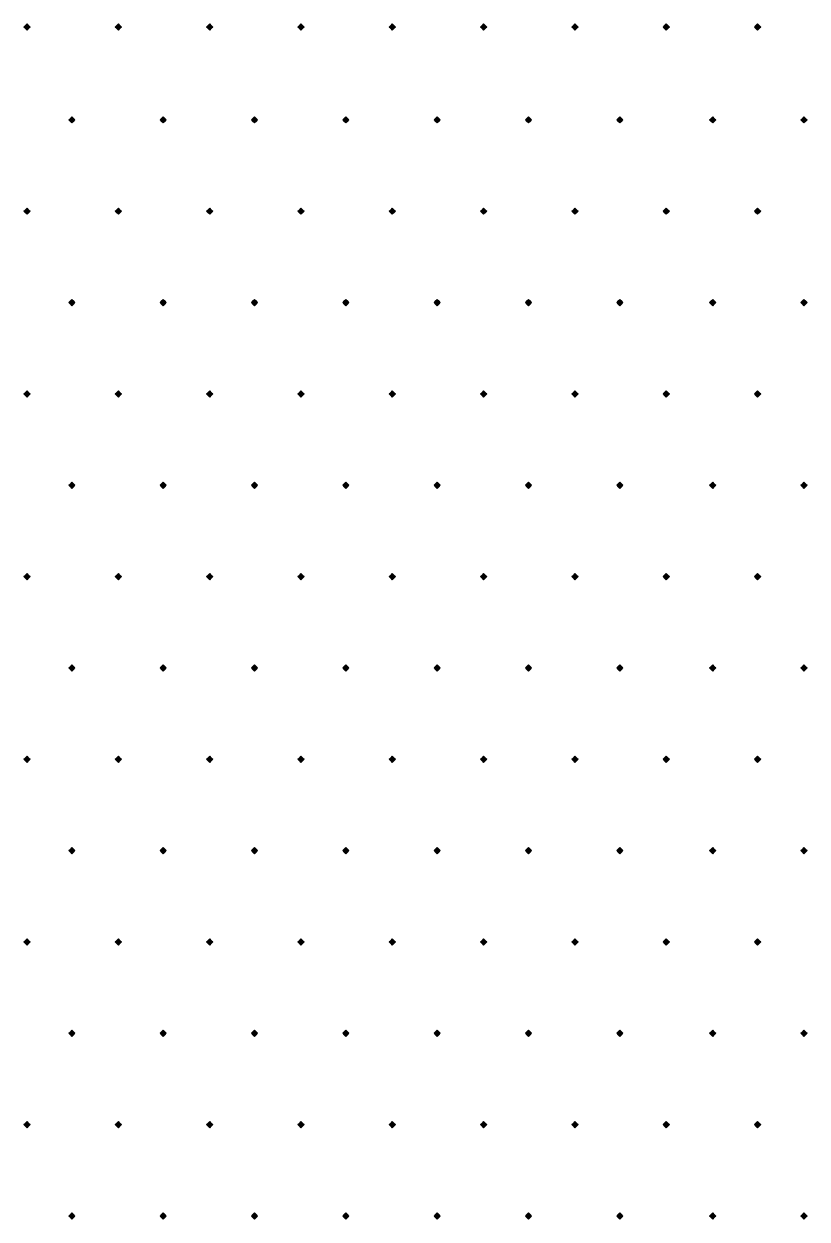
# Model space of a CAD drawing. Header units: millimetres. Extents: x 0 to 420, y 0 to 297.
# Drawn here: x 44.89 to 55.6, y 78.7 to 95.04 of the extents above; entities that cross this region are included whole.
import ezdxf

# ---------------------------------------------------------------- set-up
doc = ezdxf.new("R2010")
doc.units = ezdxf.units.MM

msp = doc.modelspace()

# ---------------------------------------------------------------- hatches: boundary and pattern name
for points in [[(44.937, 95.038), (44.916, 95.017), (44.895, 94.996), (44.916, 94.975), (44.937, 94.954), (44.958, 94.975), (44.979, 94.996), (44.958, 95.017), (44.937, 95.038)], [(46.186, 95.038), (46.164, 95.017), (46.143, 94.996), (46.164, 94.975), (46.186, 94.954), (46.207, 94.975), (46.228, 94.996), (46.207, 95.017), (46.186, 95.038)], [(47.435, 95.038), (47.413, 95.017), (47.392, 94.996), (47.413, 94.975), (47.435, 94.954), (47.456, 94.975), (47.477, 94.996), (47.456, 95.017), (47.435, 95.038)], [(48.683, 95.038), (48.662, 95.017), (48.641, 94.996), (48.662, 94.975), (48.683, 94.954), (48.705, 94.975), (48.726, 94.996), (48.705, 95.017), (48.683, 95.038)], [(49.932, 95.038), (49.911, 95.017), (49.89, 94.996), (49.911, 94.975), (49.932, 94.954), (49.953, 94.975), (49.975, 94.996), (49.953, 95.017), (49.932, 95.038)], [(51.181, 95.038), (51.16, 95.017), (51.139, 94.996), (51.16, 94.975), (51.181, 94.954), (51.202, 94.975), (51.223, 94.996), (51.202, 95.017), (51.181, 95.038)], [(52.43, 95.038), (52.409, 95.017), (52.387, 94.996), (52.409, 94.975), (52.43, 94.954), (52.451, 94.975), (52.472, 94.996), (52.451, 95.017), (52.43, 95.038)], [(53.679, 95.038), (53.657, 95.017), (53.636, 94.996), (53.657, 94.975), (53.679, 94.954), (53.7, 94.975), (53.721, 94.996), (53.7, 95.017), (53.679, 95.038)], [(54.928, 95.038), (54.906, 95.017), (54.885, 94.996), (54.906, 94.975), (54.928, 94.954), (54.949, 94.975), (54.97, 94.996), (54.949, 95.017), (54.928, 95.038)], [(45.551, 93.768), (45.53, 93.747), (45.508, 93.726), (45.53, 93.705), (45.551, 93.684), (45.572, 93.705), (45.593, 93.726), (45.572, 93.747), (45.551, 93.768)], [(46.8, 93.768), (46.778, 93.747), (46.757, 93.726), (46.778, 93.705), (46.8, 93.684), (46.821, 93.705), (46.842, 93.726), (46.821, 93.747), (46.8, 93.768)], [(48.048, 93.768), (48.027, 93.747), (48.006, 93.726), (48.027, 93.705), (48.048, 93.684), (48.07, 93.705), (48.091, 93.726), (48.07, 93.747), (48.048, 93.768)], [(49.297, 93.768), (49.276, 93.747), (49.255, 93.726), (49.276, 93.705), (49.297, 93.684), (49.318, 93.705), (49.339, 93.726), (49.318, 93.747), (49.297, 93.768)], [(50.546, 93.768), (50.525, 93.747), (50.504, 93.726), (50.525, 93.705), (50.546, 93.684), (50.567, 93.705), (50.588, 93.726), (50.567, 93.747), (50.546, 93.768)], [(51.795, 93.768), (51.774, 93.747), (51.753, 93.726), (51.774, 93.705), (51.795, 93.684), (51.816, 93.705), (51.837, 93.726), (51.816, 93.747), (51.795, 93.768)], [(53.044, 93.768), (53.023, 93.747), (53.001, 93.726), (53.023, 93.705), (53.044, 93.684), (53.065, 93.705), (53.086, 93.726), (53.065, 93.747), (53.044, 93.768)], [(54.314, 93.768), (54.293, 93.747), (54.271, 93.726), (54.293, 93.705), (54.314, 93.684), (54.335, 93.705), (54.356, 93.726), (54.335, 93.747), (54.314, 93.768)], [(55.562, 93.768), (55.541, 93.747), (55.52, 93.726), (55.541, 93.705), (55.562, 93.684), (55.584, 93.705), (55.605, 93.726), (55.584, 93.747), (55.562, 93.768)], [(44.937, 92.52), (44.916, 92.498), (44.895, 92.477), (44.916, 92.456), (44.937, 92.435), (44.958, 92.456), (44.979, 92.477), (44.958, 92.498), (44.937, 92.52)], [(46.186, 92.52), (46.164, 92.498), (46.143, 92.477), (46.164, 92.456), (46.186, 92.435), (46.207, 92.456), (46.228, 92.477), (46.207, 92.498), (46.186, 92.52)], [(47.435, 92.52), (47.413, 92.498), (47.392, 92.477), (47.413, 92.456), (47.435, 92.435), (47.456, 92.456), (47.477, 92.477), (47.456, 92.498), (47.435, 92.52)], [(48.683, 92.52), (48.662, 92.498), (48.641, 92.477), (48.662, 92.456), (48.683, 92.435), (48.705, 92.456), (48.726, 92.477), (48.705, 92.498), (48.683, 92.52)], [(49.932, 92.52), (49.911, 92.498), (49.89, 92.477), (49.911, 92.456), (49.932, 92.435), (49.953, 92.456), (49.975, 92.477), (49.953, 92.498), (49.932, 92.52)], [(51.181, 92.52), (51.16, 92.498), (51.139, 92.477), (51.16, 92.456), (51.181, 92.435), (51.202, 92.456), (51.223, 92.477), (51.202, 92.498), (51.181, 92.52)], [(52.43, 92.52), (52.409, 92.498), (52.387, 92.477), (52.409, 92.456), (52.43, 92.435), (52.451, 92.456), (52.472, 92.477), (52.451, 92.498), (52.43, 92.52)], [(53.679, 92.52), (53.657, 92.498), (53.636, 92.477), (53.657, 92.456), (53.679, 92.435), (53.7, 92.456), (53.721, 92.477), (53.7, 92.498), (53.679, 92.52)], [(54.928, 92.52), (54.906, 92.498), (54.885, 92.477), (54.906, 92.456), (54.928, 92.435), (54.949, 92.456), (54.97, 92.477), (54.949, 92.498), (54.928, 92.52)], [(45.551, 91.271), (45.53, 91.25), (45.508, 91.228), (45.53, 91.207), (45.551, 91.186), (45.572, 91.207), (45.593, 91.228), (45.572, 91.25), (45.551, 91.271)], [(46.8, 91.271), (46.778, 91.25), (46.757, 91.228), (46.778, 91.207), (46.8, 91.186), (46.821, 91.207), (46.842, 91.228), (46.821, 91.25), (46.8, 91.271)], [(48.048, 91.271), (48.027, 91.25), (48.006, 91.228), (48.027, 91.207), (48.048, 91.186), (48.07, 91.207), (48.091, 91.228), (48.07, 91.25), (48.048, 91.271)], [(49.297, 91.271), (49.276, 91.25), (49.255, 91.228), (49.276, 91.207), (49.297, 91.186), (49.318, 91.207), (49.339, 91.228), (49.318, 91.25), (49.297, 91.271)], [(50.546, 91.271), (50.525, 91.25), (50.504, 91.228), (50.525, 91.207), (50.546, 91.186), (50.567, 91.207), (50.588, 91.228), (50.567, 91.25), (50.546, 91.271)], [(51.795, 91.271), (51.774, 91.25), (51.753, 91.228), (51.774, 91.207), (51.795, 91.186), (51.816, 91.207), (51.837, 91.228), (51.816, 91.25), (51.795, 91.271)], [(53.044, 91.271), (53.023, 91.25), (53.001, 91.228), (53.023, 91.207), (53.044, 91.186), (53.065, 91.207), (53.086, 91.228), (53.065, 91.25), (53.044, 91.271)], [(54.314, 91.271), (54.293, 91.25), (54.271, 91.228), (54.293, 91.207), (54.314, 91.186), (54.335, 91.207), (54.356, 91.228), (54.335, 91.25), (54.314, 91.271)], [(55.562, 91.271), (55.541, 91.25), (55.52, 91.228), (55.541, 91.207), (55.562, 91.186), (55.584, 91.207), (55.605, 91.228), (55.584, 91.25), (55.562, 91.271)], [(44.937, 90.022), (44.916, 90.001), (44.895, 89.979), (44.916, 89.958), (44.937, 89.937), (44.958, 89.958), (44.979, 89.979), (44.958, 90.001), (44.937, 90.022)], [(46.186, 90.022), (46.164, 90.001), (46.143, 89.979), (46.164, 89.958), (46.186, 89.937), (46.207, 89.958), (46.228, 89.979), (46.207, 90.001), (46.186, 90.022)], [(47.435, 90.022), (47.413, 90.001), (47.392, 89.979), (47.413, 89.958), (47.435, 89.937), (47.456, 89.958), (47.477, 89.979), (47.456, 90.001), (47.435, 90.022)], [(48.683, 90.022), (48.662, 90.001), (48.641, 89.979), (48.662, 89.958), (48.683, 89.937), (48.705, 89.958), (48.726, 89.979), (48.705, 90.001), (48.683, 90.022)], [(49.932, 90.022), (49.911, 90.001), (49.89, 89.979), (49.911, 89.958), (49.932, 89.937), (49.953, 89.958), (49.975, 89.979), (49.953, 90.001), (49.932, 90.022)], [(51.181, 90.022), (51.16, 90.001), (51.139, 89.979), (51.16, 89.958), (51.181, 89.937), (51.202, 89.958), (51.223, 89.979), (51.202, 90.001), (51.181, 90.022)], [(52.43, 90.022), (52.409, 90.001), (52.387, 89.979), (52.409, 89.958), (52.43, 89.937), (52.451, 89.958), (52.472, 89.979), (52.451, 90.001), (52.43, 90.022)], [(53.679, 90.022), (53.657, 90.001), (53.636, 89.979), (53.657, 89.958), (53.679, 89.937), (53.7, 89.958), (53.721, 89.979), (53.7, 90.001), (53.679, 90.022)], [(54.928, 90.022), (54.906, 90.001), (54.885, 89.979), (54.906, 89.958), (54.928, 89.937), (54.949, 89.958), (54.97, 89.979), (54.949, 90.001), (54.928, 90.022)], [(45.551, 88.773), (45.53, 88.752), (45.508, 88.731), (45.53, 88.709), (45.551, 88.688), (45.572, 88.709), (45.593, 88.731), (45.572, 88.752), (45.551, 88.773)], [(46.8, 88.773), (46.778, 88.752), (46.757, 88.731), (46.778, 88.709), (46.8, 88.688), (46.821, 88.709), (46.842, 88.731), (46.821, 88.752), (46.8, 88.773)], [(48.048, 88.773), (48.027, 88.752), (48.006, 88.731), (48.027, 88.709), (48.048, 88.688), (48.07, 88.709), (48.091, 88.731), (48.07, 88.752), (48.048, 88.773)], [(49.297, 88.773), (49.276, 88.752), (49.255, 88.731), (49.276, 88.709), (49.297, 88.688), (49.318, 88.709), (49.339, 88.731), (49.318, 88.752), (49.297, 88.773)], [(50.546, 88.773), (50.525, 88.752), (50.504, 88.731), (50.525, 88.709), (50.546, 88.688), (50.567, 88.709), (50.588, 88.731), (50.567, 88.752), (50.546, 88.773)], [(51.795, 88.773), (51.774, 88.752), (51.753, 88.731), (51.774, 88.709), (51.795, 88.688), (51.816, 88.709), (51.837, 88.731), (51.816, 88.752), (51.795, 88.773)], [(53.044, 88.773), (53.023, 88.752), (53.001, 88.731), (53.023, 88.709), (53.044, 88.688), (53.065, 88.709), (53.086, 88.731), (53.065, 88.752), (53.044, 88.773)], [(54.314, 88.773), (54.293, 88.752), (54.271, 88.731), (54.293, 88.709), (54.314, 88.688), (54.335, 88.709), (54.356, 88.731), (54.335, 88.752), (54.314, 88.773)], [(55.562, 88.773), (55.541, 88.752), (55.52, 88.731), (55.541, 88.709), (55.562, 88.688), (55.584, 88.709), (55.605, 88.731), (55.584, 88.752), (55.562, 88.773)], [(44.937, 87.524), (44.916, 87.503), (44.895, 87.482), (44.916, 87.461), (44.937, 87.439), (44.958, 87.461), (44.979, 87.482), (44.958, 87.503), (44.937, 87.524)], [(46.186, 87.524), (46.164, 87.503), (46.143, 87.482), (46.164, 87.461), (46.186, 87.439), (46.207, 87.461), (46.228, 87.482), (46.207, 87.503), (46.186, 87.524)], [(47.435, 87.524), (47.413, 87.503), (47.392, 87.482), (47.413, 87.461), (47.435, 87.439), (47.456, 87.461), (47.477, 87.482), (47.456, 87.503), (47.435, 87.524)], [(48.683, 87.524), (48.662, 87.503), (48.641, 87.482), (48.662, 87.461), (48.683, 87.439), (48.705, 87.461), (48.726, 87.482), (48.705, 87.503), (48.683, 87.524)], [(49.932, 87.524), (49.911, 87.503), (49.89, 87.482), (49.911, 87.461), (49.932, 87.439), (49.953, 87.461), (49.975, 87.482), (49.953, 87.503), (49.932, 87.524)], [(51.181, 87.524), (51.16, 87.503), (51.139, 87.482), (51.16, 87.461), (51.181, 87.439), (51.202, 87.461), (51.223, 87.482), (51.202, 87.503), (51.181, 87.524)], [(52.43, 87.524), (52.409, 87.503), (52.387, 87.482), (52.409, 87.461), (52.43, 87.439), (52.451, 87.461), (52.472, 87.482), (52.451, 87.503), (52.43, 87.524)], [(53.679, 87.524), (53.657, 87.503), (53.636, 87.482), (53.657, 87.461), (53.679, 87.439), (53.7, 87.461), (53.721, 87.482), (53.7, 87.503), (53.679, 87.524)], [(54.928, 87.524), (54.906, 87.503), (54.885, 87.482), (54.906, 87.461), (54.928, 87.439), (54.949, 87.461), (54.97, 87.482), (54.949, 87.503), (54.928, 87.524)], [(45.551, 86.275), (45.53, 86.254), (45.508, 86.233), (45.53, 86.212), (45.551, 86.191), (45.572, 86.212), (45.593, 86.233), (45.572, 86.254), (45.551, 86.275)], [(46.8, 86.275), (46.778, 86.254), (46.757, 86.233), (46.778, 86.212), (46.8, 86.191), (46.821, 86.212), (46.842, 86.233), (46.821, 86.254), (46.8, 86.275)], [(48.048, 86.275), (48.027, 86.254), (48.006, 86.233), (48.027, 86.212), (48.048, 86.191), (48.07, 86.212), (48.091, 86.233), (48.07, 86.254), (48.048, 86.275)], [(49.297, 86.275), (49.276, 86.254), (49.255, 86.233), (49.276, 86.212), (49.297, 86.191), (49.318, 86.212), (49.339, 86.233), (49.318, 86.254), (49.297, 86.275)], [(50.546, 86.275), (50.525, 86.254), (50.504, 86.233), (50.525, 86.212), (50.546, 86.191), (50.567, 86.212), (50.588, 86.233), (50.567, 86.254), (50.546, 86.275)], [(51.795, 86.275), (51.774, 86.254), (51.753, 86.233), (51.774, 86.212), (51.795, 86.191), (51.816, 86.212), (51.837, 86.233), (51.816, 86.254), (51.795, 86.275)], [(53.044, 86.275), (53.023, 86.254), (53.001, 86.233), (53.023, 86.212), (53.044, 86.191), (53.065, 86.212), (53.086, 86.233), (53.065, 86.254), (53.044, 86.275)], [(54.314, 86.275), (54.293, 86.254), (54.271, 86.233), (54.293, 86.212), (54.314, 86.191), (54.335, 86.212), (54.356, 86.233), (54.335, 86.254), (54.314, 86.275)], [(55.562, 86.275), (55.541, 86.254), (55.52, 86.233), (55.541, 86.212), (55.562, 86.191), (55.584, 86.212), (55.605, 86.233), (55.584, 86.254), (55.562, 86.275)], [(44.937, 85.027), (44.916, 85.005), (44.895, 84.984), (44.916, 84.963), (44.937, 84.942), (44.958, 84.963), (44.979, 84.984), (44.958, 85.005), (44.937, 85.027)], [(46.186, 85.027), (46.164, 85.005), (46.143, 84.984), (46.164, 84.963), (46.186, 84.942), (46.207, 84.963), (46.228, 84.984), (46.207, 85.005), (46.186, 85.027)], [(47.435, 85.027), (47.413, 85.005), (47.392, 84.984), (47.413, 84.963), (47.435, 84.942), (47.456, 84.963), (47.477, 84.984), (47.456, 85.005), (47.435, 85.027)], [(48.683, 85.027), (48.662, 85.005), (48.641, 84.984), (48.662, 84.963), (48.683, 84.942), (48.705, 84.963), (48.726, 84.984), (48.705, 85.005), (48.683, 85.027)], [(49.932, 85.027), (49.911, 85.005), (49.89, 84.984), (49.911, 84.963), (49.932, 84.942), (49.953, 84.963), (49.975, 84.984), (49.953, 85.005), (49.932, 85.027)], [(51.181, 85.027), (51.16, 85.005), (51.139, 84.984), (51.16, 84.963), (51.181, 84.942), (51.202, 84.963), (51.223, 84.984), (51.202, 85.005), (51.181, 85.027)], [(52.43, 85.027), (52.409, 85.005), (52.387, 84.984), (52.409, 84.963), (52.43, 84.942), (52.451, 84.963), (52.472, 84.984), (52.451, 85.005), (52.43, 85.027)], [(53.679, 85.027), (53.657, 85.005), (53.636, 84.984), (53.657, 84.963), (53.679, 84.942), (53.7, 84.963), (53.721, 84.984), (53.7, 85.005), (53.679, 85.027)], [(54.928, 85.027), (54.906, 85.005), (54.885, 84.984), (54.906, 84.963), (54.928, 84.942), (54.949, 84.963), (54.97, 84.984), (54.949, 85.005), (54.928, 85.027)], [(45.551, 83.778), (45.53, 83.756), (45.508, 83.735), (45.53, 83.714), (45.551, 83.693), (45.572, 83.714), (45.593, 83.735), (45.572, 83.756), (45.551, 83.778)], [(46.8, 83.778), (46.778, 83.756), (46.757, 83.735), (46.778, 83.714), (46.8, 83.693), (46.821, 83.714), (46.842, 83.735), (46.821, 83.756), (46.8, 83.778)], [(48.048, 83.778), (48.027, 83.756), (48.006, 83.735), (48.027, 83.714), (48.048, 83.693), (48.07, 83.714), (48.091, 83.735), (48.07, 83.756), (48.048, 83.778)], [(49.297, 83.778), (49.276, 83.756), (49.255, 83.735), (49.276, 83.714), (49.297, 83.693), (49.318, 83.714), (49.339, 83.735), (49.318, 83.756), (49.297, 83.778)], [(50.546, 83.778), (50.525, 83.756), (50.504, 83.735), (50.525, 83.714), (50.546, 83.693), (50.567, 83.714), (50.588, 83.735), (50.567, 83.756), (50.546, 83.778)], [(51.795, 83.778), (51.774, 83.756), (51.753, 83.735), (51.774, 83.714), (51.795, 83.693), (51.816, 83.714), (51.837, 83.735), (51.816, 83.756), (51.795, 83.778)], [(53.044, 83.778), (53.023, 83.756), (53.001, 83.735), (53.023, 83.714), (53.044, 83.693), (53.065, 83.714), (53.086, 83.735), (53.065, 83.756), (53.044, 83.778)], [(54.314, 83.778), (54.293, 83.756), (54.271, 83.735), (54.293, 83.714), (54.314, 83.693), (54.335, 83.714), (54.356, 83.735), (54.335, 83.756), (54.314, 83.778)], [(55.562, 83.778), (55.541, 83.756), (55.52, 83.735), (55.541, 83.714), (55.562, 83.693), (55.584, 83.714), (55.605, 83.735), (55.584, 83.756), (55.562, 83.778)], [(44.937, 82.529), (44.916, 82.508), (44.895, 82.487), (44.916, 82.465), (44.937, 82.444), (44.958, 82.465), (44.979, 82.487), (44.958, 82.508), (44.937, 82.529)], [(46.186, 82.529), (46.164, 82.508), (46.143, 82.487), (46.164, 82.465), (46.186, 82.444), (46.207, 82.465), (46.228, 82.487), (46.207, 82.508), (46.186, 82.529)], [(47.435, 82.529), (47.413, 82.508), (47.392, 82.487), (47.413, 82.465), (47.435, 82.444), (47.456, 82.465), (47.477, 82.487), (47.456, 82.508), (47.435, 82.529)], [(48.683, 82.529), (48.662, 82.508), (48.641, 82.487), (48.662, 82.465), (48.683, 82.444), (48.705, 82.465), (48.726, 82.487), (48.705, 82.508), (48.683, 82.529)], [(49.932, 82.529), (49.911, 82.508), (49.89, 82.487), (49.911, 82.465), (49.932, 82.444), (49.953, 82.465), (49.975, 82.487), (49.953, 82.508), (49.932, 82.529)], [(51.181, 82.529), (51.16, 82.508), (51.139, 82.487), (51.16, 82.465), (51.181, 82.444), (51.202, 82.465), (51.223, 82.487), (51.202, 82.508), (51.181, 82.529)], [(52.43, 82.529), (52.409, 82.508), (52.387, 82.487), (52.409, 82.465), (52.43, 82.444), (52.451, 82.465), (52.472, 82.487), (52.451, 82.508), (52.43, 82.529)], [(53.679, 82.529), (53.657, 82.508), (53.636, 82.487), (53.657, 82.465), (53.679, 82.444), (53.7, 82.465), (53.721, 82.487), (53.7, 82.508), (53.679, 82.529)], [(54.928, 82.529), (54.906, 82.508), (54.885, 82.487), (54.906, 82.465), (54.928, 82.444), (54.949, 82.465), (54.97, 82.487), (54.949, 82.508), (54.928, 82.529)], [(45.551, 81.28), (45.53, 81.259), (45.508, 81.238), (45.53, 81.216), (45.551, 81.195), (45.572, 81.216), (45.593, 81.238), (45.572, 81.259), (45.551, 81.28)], [(46.8, 81.28), (46.778, 81.259), (46.757, 81.238), (46.778, 81.216), (46.8, 81.195), (46.821, 81.216), (46.842, 81.238), (46.821, 81.259), (46.8, 81.28)], [(48.048, 81.28), (48.027, 81.259), (48.006, 81.238), (48.027, 81.216), (48.048, 81.195), (48.07, 81.216), (48.091, 81.238), (48.07, 81.259), (48.048, 81.28)], [(49.297, 81.28), (49.276, 81.259), (49.255, 81.238), (49.276, 81.216), (49.297, 81.195), (49.318, 81.216), (49.339, 81.238), (49.318, 81.259), (49.297, 81.28)], [(50.546, 81.28), (50.525, 81.259), (50.504, 81.238), (50.525, 81.216), (50.546, 81.195), (50.567, 81.216), (50.588, 81.238), (50.567, 81.259), (50.546, 81.28)], [(51.795, 81.28), (51.774, 81.259), (51.753, 81.238), (51.774, 81.216), (51.795, 81.195), (51.816, 81.216), (51.837, 81.238), (51.816, 81.259), (51.795, 81.28)], [(53.044, 81.28), (53.023, 81.259), (53.001, 81.238), (53.023, 81.216), (53.044, 81.195), (53.065, 81.216), (53.086, 81.238), (53.065, 81.259), (53.044, 81.28)], [(54.314, 81.28), (54.293, 81.259), (54.271, 81.238), (54.293, 81.216), (54.314, 81.195), (54.335, 81.216), (54.356, 81.238), (54.335, 81.259), (54.314, 81.28)], [(55.562, 81.28), (55.541, 81.259), (55.52, 81.238), (55.541, 81.216), (55.562, 81.195), (55.584, 81.216), (55.605, 81.238), (55.584, 81.259), (55.562, 81.28)], [(44.937, 80.031), (44.916, 80.01), (44.895, 79.989), (44.916, 79.968), (44.937, 79.946), (44.958, 79.968), (44.979, 79.989), (44.958, 80.01), (44.937, 80.031)], [(46.186, 80.031), (46.164, 80.01), (46.143, 79.989), (46.164, 79.968), (46.186, 79.946), (46.207, 79.968), (46.228, 79.989), (46.207, 80.01), (46.186, 80.031)], [(47.435, 80.031), (47.413, 80.01), (47.392, 79.989), (47.413, 79.968), (47.435, 79.946), (47.456, 79.968), (47.477, 79.989), (47.456, 80.01), (47.435, 80.031)], [(48.683, 80.031), (48.662, 80.01), (48.641, 79.989), (48.662, 79.968), (48.683, 79.946), (48.705, 79.968), (48.726, 79.989), (48.705, 80.01), (48.683, 80.031)], [(49.932, 80.031), (49.911, 80.01), (49.89, 79.989), (49.911, 79.968), (49.932, 79.946), (49.953, 79.968), (49.975, 79.989), (49.953, 80.01), (49.932, 80.031)], [(51.181, 80.031), (51.16, 80.01), (51.139, 79.989), (51.16, 79.968), (51.181, 79.946), (51.202, 79.968), (51.223, 79.989), (51.202, 80.01), (51.181, 80.031)], [(52.43, 80.031), (52.409, 80.01), (52.387, 79.989), (52.409, 79.968), (52.43, 79.946), (52.451, 79.968), (52.472, 79.989), (52.451, 80.01), (52.43, 80.031)], [(53.679, 80.031), (53.657, 80.01), (53.636, 79.989), (53.657, 79.968), (53.679, 79.946), (53.7, 79.968), (53.721, 79.989), (53.7, 80.01), (53.679, 80.031)], [(54.928, 80.031), (54.906, 80.01), (54.885, 79.989), (54.906, 79.968), (54.928, 79.946), (54.949, 79.968), (54.97, 79.989), (54.949, 80.01), (54.928, 80.031)], [(45.551, 78.782), (45.53, 78.761), (45.508, 78.74), (45.53, 78.719), (45.551, 78.698), (45.572, 78.719), (45.593, 78.74), (45.572, 78.761), (45.551, 78.782)], [(46.8, 78.782), (46.778, 78.761), (46.757, 78.74), (46.778, 78.719), (46.8, 78.698), (46.821, 78.719), (46.842, 78.74), (46.821, 78.761), (46.8, 78.782)], [(48.048, 78.782), (48.027, 78.761), (48.006, 78.74), (48.027, 78.719), (48.048, 78.698), (48.07, 78.719), (48.091, 78.74), (48.07, 78.761), (48.048, 78.782)], [(49.297, 78.782), (49.276, 78.761), (49.255, 78.74), (49.276, 78.719), (49.297, 78.698), (49.318, 78.719), (49.339, 78.74), (49.318, 78.761), (49.297, 78.782)], [(50.546, 78.782), (50.525, 78.761), (50.504, 78.74), (50.525, 78.719), (50.546, 78.698), (50.567, 78.719), (50.588, 78.74), (50.567, 78.761), (50.546, 78.782)], [(51.795, 78.782), (51.774, 78.761), (51.753, 78.74), (51.774, 78.719), (51.795, 78.698), (51.816, 78.719), (51.837, 78.74), (51.816, 78.761), (51.795, 78.782)], [(53.044, 78.782), (53.023, 78.761), (53.001, 78.74), (53.023, 78.719), (53.044, 78.698), (53.065, 78.719), (53.086, 78.74), (53.065, 78.761), (53.044, 78.782)], [(54.314, 78.782), (54.293, 78.761), (54.271, 78.74), (54.293, 78.719), (54.314, 78.698), (54.335, 78.719), (54.356, 78.74), (54.335, 78.761), (54.314, 78.782)], [(55.562, 78.782), (55.541, 78.761), (55.52, 78.74), (55.541, 78.719), (55.562, 78.698), (55.584, 78.719), (55.605, 78.74), (55.584, 78.761), (55.562, 78.782)]]:
    msp.add_hatch(color=7).paths.add_polyline_path(points)

# ---------------------------------------------------------------- linework, layer by layer
at = {"lineweight": 0}
for points in [[(44.937, 95.038), (44.916, 95.017), (44.895, 94.996), (44.916, 94.975), (44.937, 94.954), (44.958, 94.975), (44.979, 94.996), (44.958, 95.017)], [(46.186, 95.038), (46.164, 95.017), (46.143, 94.996), (46.164, 94.975), (46.186, 94.954), (46.207, 94.975), (46.228, 94.996), (46.207, 95.017)], [(47.435, 95.038), (47.413, 95.017), (47.392, 94.996), (47.413, 94.975), (47.435, 94.954), (47.456, 94.975), (47.477, 94.996), (47.456, 95.017)], [(48.683, 95.038), (48.662, 95.017), (48.641, 94.996), (48.662, 94.975), (48.683, 94.954), (48.705, 94.975), (48.726, 94.996), (48.705, 95.017)], [(49.932, 95.038), (49.911, 95.017), (49.89, 94.996), (49.911, 94.975), (49.932, 94.954), (49.953, 94.975), (49.975, 94.996), (49.953, 95.017)], [(51.181, 95.038), (51.16, 95.017), (51.139, 94.996), (51.16, 94.975), (51.181, 94.954), (51.202, 94.975), (51.223, 94.996), (51.202, 95.017)], [(52.43, 95.038), (52.409, 95.017), (52.387, 94.996), (52.409, 94.975), (52.43, 94.954), (52.451, 94.975), (52.472, 94.996), (52.451, 95.017)], [(53.679, 95.038), (53.657, 95.017), (53.636, 94.996), (53.657, 94.975), (53.679, 94.954), (53.7, 94.975), (53.721, 94.996), (53.7, 95.017)], [(54.928, 95.038), (54.906, 95.017), (54.885, 94.996), (54.906, 94.975), (54.928, 94.954), (54.949, 94.975), (54.97, 94.996), (54.949, 95.017)], [(45.551, 93.768), (45.53, 93.747), (45.508, 93.726), (45.53, 93.705), (45.551, 93.684), (45.572, 93.705), (45.593, 93.726), (45.572, 93.747)], [(46.8, 93.768), (46.778, 93.747), (46.757, 93.726), (46.778, 93.705), (46.8, 93.684), (46.821, 93.705), (46.842, 93.726), (46.821, 93.747)], [(48.048, 93.768), (48.027, 93.747), (48.006, 93.726), (48.027, 93.705), (48.048, 93.684), (48.07, 93.705), (48.091, 93.726), (48.07, 93.747)], [(49.297, 93.768), (49.276, 93.747), (49.255, 93.726), (49.276, 93.705), (49.297, 93.684), (49.318, 93.705), (49.339, 93.726), (49.318, 93.747)], [(50.546, 93.768), (50.525, 93.747), (50.504, 93.726), (50.525, 93.705), (50.546, 93.684), (50.567, 93.705), (50.588, 93.726), (50.567, 93.747)], [(51.795, 93.768), (51.774, 93.747), (51.753, 93.726), (51.774, 93.705), (51.795, 93.684), (51.816, 93.705), (51.837, 93.726), (51.816, 93.747)], [(53.044, 93.768), (53.023, 93.747), (53.001, 93.726), (53.023, 93.705), (53.044, 93.684), (53.065, 93.705), (53.086, 93.726), (53.065, 93.747)], [(54.314, 93.768), (54.293, 93.747), (54.271, 93.726), (54.293, 93.705), (54.314, 93.684), (54.335, 93.705), (54.356, 93.726), (54.335, 93.747)], [(55.562, 93.768), (55.541, 93.747), (55.52, 93.726), (55.541, 93.705), (55.562, 93.684), (55.584, 93.705), (55.605, 93.726), (55.584, 93.747)], [(44.937, 92.52), (44.916, 92.498), (44.895, 92.477), (44.916, 92.456), (44.937, 92.435), (44.958, 92.456), (44.979, 92.477), (44.958, 92.498)], [(46.186, 92.52), (46.164, 92.498), (46.143, 92.477), (46.164, 92.456), (46.186, 92.435), (46.207, 92.456), (46.228, 92.477), (46.207, 92.498)], [(47.435, 92.52), (47.413, 92.498), (47.392, 92.477), (47.413, 92.456), (47.435, 92.435), (47.456, 92.456), (47.477, 92.477), (47.456, 92.498)], [(48.683, 92.52), (48.662, 92.498), (48.641, 92.477), (48.662, 92.456), (48.683, 92.435), (48.705, 92.456), (48.726, 92.477), (48.705, 92.498)], [(49.932, 92.52), (49.911, 92.498), (49.89, 92.477), (49.911, 92.456), (49.932, 92.435), (49.953, 92.456), (49.975, 92.477), (49.953, 92.498)], [(51.181, 92.52), (51.16, 92.498), (51.139, 92.477), (51.16, 92.456), (51.181, 92.435), (51.202, 92.456), (51.223, 92.477), (51.202, 92.498)], [(52.43, 92.52), (52.409, 92.498), (52.387, 92.477), (52.409, 92.456), (52.43, 92.435), (52.451, 92.456), (52.472, 92.477), (52.451, 92.498)], [(53.679, 92.52), (53.657, 92.498), (53.636, 92.477), (53.657, 92.456), (53.679, 92.435), (53.7, 92.456), (53.721, 92.477), (53.7, 92.498)], [(54.928, 92.52), (54.906, 92.498), (54.885, 92.477), (54.906, 92.456), (54.928, 92.435), (54.949, 92.456), (54.97, 92.477), (54.949, 92.498)], [(45.551, 91.271), (45.53, 91.25), (45.508, 91.228), (45.53, 91.207), (45.551, 91.186), (45.572, 91.207), (45.593, 91.228), (45.572, 91.25)], [(46.8, 91.271), (46.778, 91.25), (46.757, 91.228), (46.778, 91.207), (46.8, 91.186), (46.821, 91.207), (46.842, 91.228), (46.821, 91.25)], [(48.048, 91.271), (48.027, 91.25), (48.006, 91.228), (48.027, 91.207), (48.048, 91.186), (48.07, 91.207), (48.091, 91.228), (48.07, 91.25)], [(49.297, 91.271), (49.276, 91.25), (49.255, 91.228), (49.276, 91.207), (49.297, 91.186), (49.318, 91.207), (49.339, 91.228), (49.318, 91.25)], [(50.546, 91.271), (50.525, 91.25), (50.504, 91.228), (50.525, 91.207), (50.546, 91.186), (50.567, 91.207), (50.588, 91.228), (50.567, 91.25)], [(51.795, 91.271), (51.774, 91.25), (51.753, 91.228), (51.774, 91.207), (51.795, 91.186), (51.816, 91.207), (51.837, 91.228), (51.816, 91.25)], [(53.044, 91.271), (53.023, 91.25), (53.001, 91.228), (53.023, 91.207), (53.044, 91.186), (53.065, 91.207), (53.086, 91.228), (53.065, 91.25)], [(54.314, 91.271), (54.293, 91.25), (54.271, 91.228), (54.293, 91.207), (54.314, 91.186), (54.335, 91.207), (54.356, 91.228), (54.335, 91.25)], [(55.562, 91.271), (55.541, 91.25), (55.52, 91.228), (55.541, 91.207), (55.562, 91.186), (55.584, 91.207), (55.605, 91.228), (55.584, 91.25)], [(44.937, 90.022), (44.916, 90.001), (44.895, 89.979), (44.916, 89.958), (44.937, 89.937), (44.958, 89.958), (44.979, 89.979), (44.958, 90.001)], [(46.186, 90.022), (46.164, 90.001), (46.143, 89.979), (46.164, 89.958), (46.186, 89.937), (46.207, 89.958), (46.228, 89.979), (46.207, 90.001)], [(47.435, 90.022), (47.413, 90.001), (47.392, 89.979), (47.413, 89.958), (47.435, 89.937), (47.456, 89.958), (47.477, 89.979), (47.456, 90.001)], [(48.683, 90.022), (48.662, 90.001), (48.641, 89.979), (48.662, 89.958), (48.683, 89.937), (48.705, 89.958), (48.726, 89.979), (48.705, 90.001)], [(49.932, 90.022), (49.911, 90.001), (49.89, 89.979), (49.911, 89.958), (49.932, 89.937), (49.953, 89.958), (49.975, 89.979), (49.953, 90.001)], [(51.181, 90.022), (51.16, 90.001), (51.139, 89.979), (51.16, 89.958), (51.181, 89.937), (51.202, 89.958), (51.223, 89.979), (51.202, 90.001)], [(52.43, 90.022), (52.409, 90.001), (52.387, 89.979), (52.409, 89.958), (52.43, 89.937), (52.451, 89.958), (52.472, 89.979), (52.451, 90.001)], [(53.679, 90.022), (53.657, 90.001), (53.636, 89.979), (53.657, 89.958), (53.679, 89.937), (53.7, 89.958), (53.721, 89.979), (53.7, 90.001)], [(54.928, 90.022), (54.906, 90.001), (54.885, 89.979), (54.906, 89.958), (54.928, 89.937), (54.949, 89.958), (54.97, 89.979), (54.949, 90.001)], [(45.551, 88.773), (45.53, 88.752), (45.508, 88.731), (45.53, 88.709), (45.551, 88.688), (45.572, 88.709), (45.593, 88.731), (45.572, 88.752)], [(46.8, 88.773), (46.778, 88.752), (46.757, 88.731), (46.778, 88.709), (46.8, 88.688), (46.821, 88.709), (46.842, 88.731), (46.821, 88.752)], [(48.048, 88.773), (48.027, 88.752), (48.006, 88.731), (48.027, 88.709), (48.048, 88.688), (48.07, 88.709), (48.091, 88.731), (48.07, 88.752)], [(49.297, 88.773), (49.276, 88.752), (49.255, 88.731), (49.276, 88.709), (49.297, 88.688), (49.318, 88.709), (49.339, 88.731), (49.318, 88.752)], [(50.546, 88.773), (50.525, 88.752), (50.504, 88.731), (50.525, 88.709), (50.546, 88.688), (50.567, 88.709), (50.588, 88.731), (50.567, 88.752)], [(51.795, 88.773), (51.774, 88.752), (51.753, 88.731), (51.774, 88.709), (51.795, 88.688), (51.816, 88.709), (51.837, 88.731), (51.816, 88.752)], [(53.044, 88.773), (53.023, 88.752), (53.001, 88.731), (53.023, 88.709), (53.044, 88.688), (53.065, 88.709), (53.086, 88.731), (53.065, 88.752)], [(54.314, 88.773), (54.293, 88.752), (54.271, 88.731), (54.293, 88.709), (54.314, 88.688), (54.335, 88.709), (54.356, 88.731), (54.335, 88.752)], [(55.562, 88.773), (55.541, 88.752), (55.52, 88.731), (55.541, 88.709), (55.562, 88.688), (55.584, 88.709), (55.605, 88.731), (55.584, 88.752)], [(44.937, 87.524), (44.916, 87.503), (44.895, 87.482), (44.916, 87.461), (44.937, 87.439), (44.958, 87.461), (44.979, 87.482), (44.958, 87.503)], [(46.186, 87.524), (46.164, 87.503), (46.143, 87.482), (46.164, 87.461), (46.186, 87.439), (46.207, 87.461), (46.228, 87.482), (46.207, 87.503)], [(47.435, 87.524), (47.413, 87.503), (47.392, 87.482), (47.413, 87.461), (47.435, 87.439), (47.456, 87.461), (47.477, 87.482), (47.456, 87.503)], [(48.683, 87.524), (48.662, 87.503), (48.641, 87.482), (48.662, 87.461), (48.683, 87.439), (48.705, 87.461), (48.726, 87.482), (48.705, 87.503)], [(49.932, 87.524), (49.911, 87.503), (49.89, 87.482), (49.911, 87.461), (49.932, 87.439), (49.953, 87.461), (49.975, 87.482), (49.953, 87.503)], [(51.181, 87.524), (51.16, 87.503), (51.139, 87.482), (51.16, 87.461), (51.181, 87.439), (51.202, 87.461), (51.223, 87.482), (51.202, 87.503)], [(52.43, 87.524), (52.409, 87.503), (52.387, 87.482), (52.409, 87.461), (52.43, 87.439), (52.451, 87.461), (52.472, 87.482), (52.451, 87.503)], [(53.679, 87.524), (53.657, 87.503), (53.636, 87.482), (53.657, 87.461), (53.679, 87.439), (53.7, 87.461), (53.721, 87.482), (53.7, 87.503)], [(54.928, 87.524), (54.906, 87.503), (54.885, 87.482), (54.906, 87.461), (54.928, 87.439), (54.949, 87.461), (54.97, 87.482), (54.949, 87.503)], [(45.551, 86.275), (45.53, 86.254), (45.508, 86.233), (45.53, 86.212), (45.551, 86.191), (45.572, 86.212), (45.593, 86.233), (45.572, 86.254)], [(46.8, 86.275), (46.778, 86.254), (46.757, 86.233), (46.778, 86.212), (46.8, 86.191), (46.821, 86.212), (46.842, 86.233), (46.821, 86.254)], [(48.048, 86.275), (48.027, 86.254), (48.006, 86.233), (48.027, 86.212), (48.048, 86.191), (48.07, 86.212), (48.091, 86.233), (48.07, 86.254)], [(49.297, 86.275), (49.276, 86.254), (49.255, 86.233), (49.276, 86.212), (49.297, 86.191), (49.318, 86.212), (49.339, 86.233), (49.318, 86.254)], [(50.546, 86.275), (50.525, 86.254), (50.504, 86.233), (50.525, 86.212), (50.546, 86.191), (50.567, 86.212), (50.588, 86.233), (50.567, 86.254)], [(51.795, 86.275), (51.774, 86.254), (51.753, 86.233), (51.774, 86.212), (51.795, 86.191), (51.816, 86.212), (51.837, 86.233), (51.816, 86.254)], [(53.044, 86.275), (53.023, 86.254), (53.001, 86.233), (53.023, 86.212), (53.044, 86.191), (53.065, 86.212), (53.086, 86.233), (53.065, 86.254)], [(54.314, 86.275), (54.293, 86.254), (54.271, 86.233), (54.293, 86.212), (54.314, 86.191), (54.335, 86.212), (54.356, 86.233), (54.335, 86.254)], [(55.562, 86.275), (55.541, 86.254), (55.52, 86.233), (55.541, 86.212), (55.562, 86.191), (55.584, 86.212), (55.605, 86.233), (55.584, 86.254)], [(44.937, 85.027), (44.916, 85.005), (44.895, 84.984), (44.916, 84.963), (44.937, 84.942), (44.958, 84.963), (44.979, 84.984), (44.958, 85.005)], [(46.186, 85.027), (46.164, 85.005), (46.143, 84.984), (46.164, 84.963), (46.186, 84.942), (46.207, 84.963), (46.228, 84.984), (46.207, 85.005)], [(47.435, 85.027), (47.413, 85.005), (47.392, 84.984), (47.413, 84.963), (47.435, 84.942), (47.456, 84.963), (47.477, 84.984), (47.456, 85.005)], [(48.683, 85.027), (48.662, 85.005), (48.641, 84.984), (48.662, 84.963), (48.683, 84.942), (48.705, 84.963), (48.726, 84.984), (48.705, 85.005)], [(49.932, 85.027), (49.911, 85.005), (49.89, 84.984), (49.911, 84.963), (49.932, 84.942), (49.953, 84.963), (49.975, 84.984), (49.953, 85.005)], [(51.181, 85.027), (51.16, 85.005), (51.139, 84.984), (51.16, 84.963), (51.181, 84.942), (51.202, 84.963), (51.223, 84.984), (51.202, 85.005)], [(52.43, 85.027), (52.409, 85.005), (52.387, 84.984), (52.409, 84.963), (52.43, 84.942), (52.451, 84.963), (52.472, 84.984), (52.451, 85.005)], [(53.679, 85.027), (53.657, 85.005), (53.636, 84.984), (53.657, 84.963), (53.679, 84.942), (53.7, 84.963), (53.721, 84.984), (53.7, 85.005)], [(54.928, 85.027), (54.906, 85.005), (54.885, 84.984), (54.906, 84.963), (54.928, 84.942), (54.949, 84.963), (54.97, 84.984), (54.949, 85.005)], [(45.551, 83.778), (45.53, 83.756), (45.508, 83.735), (45.53, 83.714), (45.551, 83.693), (45.572, 83.714), (45.593, 83.735), (45.572, 83.756)], [(46.8, 83.778), (46.778, 83.756), (46.757, 83.735), (46.778, 83.714), (46.8, 83.693), (46.821, 83.714), (46.842, 83.735), (46.821, 83.756)], [(48.048, 83.778), (48.027, 83.756), (48.006, 83.735), (48.027, 83.714), (48.048, 83.693), (48.07, 83.714), (48.091, 83.735), (48.07, 83.756)], [(49.297, 83.778), (49.276, 83.756), (49.255, 83.735), (49.276, 83.714), (49.297, 83.693), (49.318, 83.714), (49.339, 83.735), (49.318, 83.756)], [(50.546, 83.778), (50.525, 83.756), (50.504, 83.735), (50.525, 83.714), (50.546, 83.693), (50.567, 83.714), (50.588, 83.735), (50.567, 83.756)], [(51.795, 83.778), (51.774, 83.756), (51.753, 83.735), (51.774, 83.714), (51.795, 83.693), (51.816, 83.714), (51.837, 83.735), (51.816, 83.756)], [(53.044, 83.778), (53.023, 83.756), (53.001, 83.735), (53.023, 83.714), (53.044, 83.693), (53.065, 83.714), (53.086, 83.735), (53.065, 83.756)], [(54.314, 83.778), (54.293, 83.756), (54.271, 83.735), (54.293, 83.714), (54.314, 83.693), (54.335, 83.714), (54.356, 83.735), (54.335, 83.756)], [(55.562, 83.778), (55.541, 83.756), (55.52, 83.735), (55.541, 83.714), (55.562, 83.693), (55.584, 83.714), (55.605, 83.735), (55.584, 83.756)], [(44.937, 82.529), (44.916, 82.508), (44.895, 82.487), (44.916, 82.465), (44.937, 82.444), (44.958, 82.465), (44.979, 82.487), (44.958, 82.508)], [(46.186, 82.529), (46.164, 82.508), (46.143, 82.487), (46.164, 82.465), (46.186, 82.444), (46.207, 82.465), (46.228, 82.487), (46.207, 82.508)], [(47.435, 82.529), (47.413, 82.508), (47.392, 82.487), (47.413, 82.465), (47.435, 82.444), (47.456, 82.465), (47.477, 82.487), (47.456, 82.508)], [(48.683, 82.529), (48.662, 82.508), (48.641, 82.487), (48.662, 82.465), (48.683, 82.444), (48.705, 82.465), (48.726, 82.487), (48.705, 82.508)], [(49.932, 82.529), (49.911, 82.508), (49.89, 82.487), (49.911, 82.465), (49.932, 82.444), (49.953, 82.465), (49.975, 82.487), (49.953, 82.508)], [(51.181, 82.529), (51.16, 82.508), (51.139, 82.487), (51.16, 82.465), (51.181, 82.444), (51.202, 82.465), (51.223, 82.487), (51.202, 82.508)], [(52.43, 82.529), (52.409, 82.508), (52.387, 82.487), (52.409, 82.465), (52.43, 82.444), (52.451, 82.465), (52.472, 82.487), (52.451, 82.508)], [(53.679, 82.529), (53.657, 82.508), (53.636, 82.487), (53.657, 82.465), (53.679, 82.444), (53.7, 82.465), (53.721, 82.487), (53.7, 82.508)], [(54.928, 82.529), (54.906, 82.508), (54.885, 82.487), (54.906, 82.465), (54.928, 82.444), (54.949, 82.465), (54.97, 82.487), (54.949, 82.508)], [(45.551, 81.28), (45.53, 81.259), (45.508, 81.238), (45.53, 81.216), (45.551, 81.195), (45.572, 81.216), (45.593, 81.238), (45.572, 81.259)], [(46.8, 81.28), (46.778, 81.259), (46.757, 81.238), (46.778, 81.216), (46.8, 81.195), (46.821, 81.216), (46.842, 81.238), (46.821, 81.259)], [(48.048, 81.28), (48.027, 81.259), (48.006, 81.238), (48.027, 81.216), (48.048, 81.195), (48.07, 81.216), (48.091, 81.238), (48.07, 81.259)], [(49.297, 81.28), (49.276, 81.259), (49.255, 81.238), (49.276, 81.216), (49.297, 81.195), (49.318, 81.216), (49.339, 81.238), (49.318, 81.259)], [(50.546, 81.28), (50.525, 81.259), (50.504, 81.238), (50.525, 81.216), (50.546, 81.195), (50.567, 81.216), (50.588, 81.238), (50.567, 81.259)], [(51.795, 81.28), (51.774, 81.259), (51.753, 81.238), (51.774, 81.216), (51.795, 81.195), (51.816, 81.216), (51.837, 81.238), (51.816, 81.259)], [(53.044, 81.28), (53.023, 81.259), (53.001, 81.238), (53.023, 81.216), (53.044, 81.195), (53.065, 81.216), (53.086, 81.238), (53.065, 81.259)], [(54.314, 81.28), (54.293, 81.259), (54.271, 81.238), (54.293, 81.216), (54.314, 81.195), (54.335, 81.216), (54.356, 81.238), (54.335, 81.259)], [(55.562, 81.28), (55.541, 81.259), (55.52, 81.238), (55.541, 81.216), (55.562, 81.195), (55.584, 81.216), (55.605, 81.238), (55.584, 81.259)], [(44.937, 80.031), (44.916, 80.01), (44.895, 79.989), (44.916, 79.968), (44.937, 79.946), (44.958, 79.968), (44.979, 79.989), (44.958, 80.01)], [(46.186, 80.031), (46.164, 80.01), (46.143, 79.989), (46.164, 79.968), (46.186, 79.946), (46.207, 79.968), (46.228, 79.989), (46.207, 80.01)], [(47.435, 80.031), (47.413, 80.01), (47.392, 79.989), (47.413, 79.968), (47.435, 79.946), (47.456, 79.968), (47.477, 79.989), (47.456, 80.01)], [(48.683, 80.031), (48.662, 80.01), (48.641, 79.989), (48.662, 79.968), (48.683, 79.946), (48.705, 79.968), (48.726, 79.989), (48.705, 80.01)], [(49.932, 80.031), (49.911, 80.01), (49.89, 79.989), (49.911, 79.968), (49.932, 79.946), (49.953, 79.968), (49.975, 79.989), (49.953, 80.01)], [(51.181, 80.031), (51.16, 80.01), (51.139, 79.989), (51.16, 79.968), (51.181, 79.946), (51.202, 79.968), (51.223, 79.989), (51.202, 80.01)], [(52.43, 80.031), (52.409, 80.01), (52.387, 79.989), (52.409, 79.968), (52.43, 79.946), (52.451, 79.968), (52.472, 79.989), (52.451, 80.01)], [(53.679, 80.031), (53.657, 80.01), (53.636, 79.989), (53.657, 79.968), (53.679, 79.946), (53.7, 79.968), (53.721, 79.989), (53.7, 80.01)], [(54.928, 80.031), (54.906, 80.01), (54.885, 79.989), (54.906, 79.968), (54.928, 79.946), (54.949, 79.968), (54.97, 79.989), (54.949, 80.01)], [(45.551, 78.782), (45.53, 78.761), (45.508, 78.74), (45.53, 78.719), (45.551, 78.698), (45.572, 78.719), (45.593, 78.74), (45.572, 78.761)], [(46.8, 78.782), (46.778, 78.761), (46.757, 78.74), (46.778, 78.719), (46.8, 78.698), (46.821, 78.719), (46.842, 78.74), (46.821, 78.761)], [(48.048, 78.782), (48.027, 78.761), (48.006, 78.74), (48.027, 78.719), (48.048, 78.698), (48.07, 78.719), (48.091, 78.74), (48.07, 78.761)], [(49.297, 78.782), (49.276, 78.761), (49.255, 78.74), (49.276, 78.719), (49.297, 78.698), (49.318, 78.719), (49.339, 78.74), (49.318, 78.761)], [(50.546, 78.782), (50.525, 78.761), (50.504, 78.74), (50.525, 78.719), (50.546, 78.698), (50.567, 78.719), (50.588, 78.74), (50.567, 78.761)], [(51.795, 78.782), (51.774, 78.761), (51.753, 78.74), (51.774, 78.719), (51.795, 78.698), (51.816, 78.719), (51.837, 78.74), (51.816, 78.761)], [(53.044, 78.782), (53.023, 78.761), (53.001, 78.74), (53.023, 78.719), (53.044, 78.698), (53.065, 78.719), (53.086, 78.74), (53.065, 78.761)], [(54.314, 78.782), (54.293, 78.761), (54.271, 78.74), (54.293, 78.719), (54.314, 78.698), (54.335, 78.719), (54.356, 78.74), (54.335, 78.761)], [(55.562, 78.782), (55.541, 78.761), (55.52, 78.74), (55.541, 78.719), (55.562, 78.698), (55.584, 78.719), (55.605, 78.74), (55.584, 78.761)]]:
    msp.add_lwpolyline(points, close=True, dxfattribs=at)

doc.saveas('drawing.dxf')
